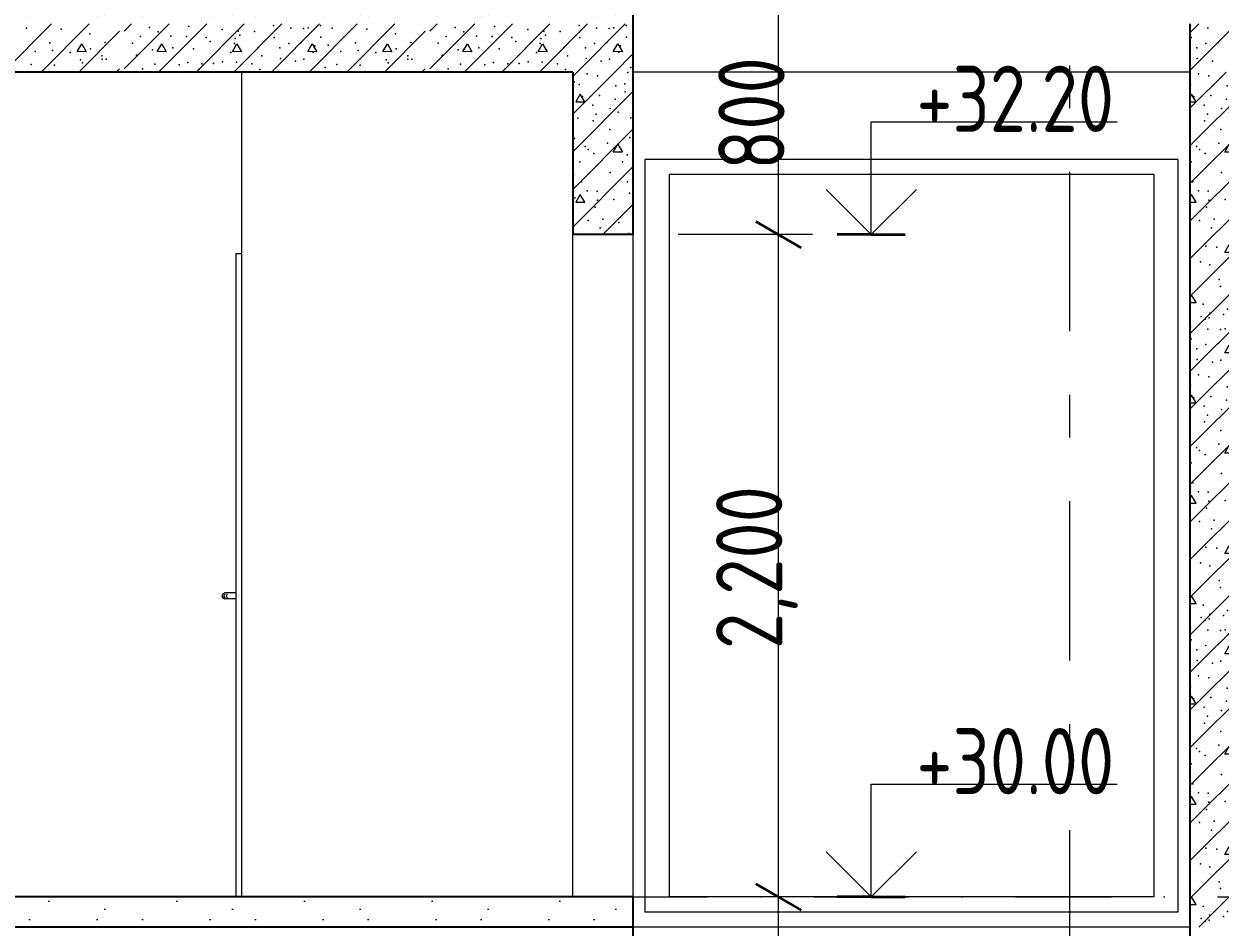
# Model space of a CAD drawing. Header units: millimetres. Extents: x 18162 to 7085488, y 72188 to 247925.
# Drawn here: x 3674357 to 3678329, y 125018 to 128018 of the extents above; entities that cross this region are included whole.
import ezdxf
from ezdxf.enums import TextEntityAlignment as Align

# ---------------------------------------------------------------- set-up
doc = ezdxf.new("R2010")
doc.units = ezdxf.units.MM
doc.header["$MEASUREMENT"] = 0
for name, pattern in [('Dot & Dashed', [670.277762, 317.5, -176.388889, 0, -176.388874]), ('Double Dashed', [1093.611073, 529.166651, -211.666656, 141.111112, -211.666656]), ('Wipeout_Contour', [1000, 0, -1000])]:
    doc.linetypes.add(name, pattern=pattern)
for name, color, linetype in [('Archicad Doors', 7, 'Continuous'), ('Structural - Bearing', 7, 'Continuous'), ('Structural - Grid', 7, 'Continuous')]:
    doc.layers.add(name, color=color, linetype=linetype)
doc.styles.add('GENERATED_STYLE_3', font='', dxfattribs={"width": 0.8})
doc.styles.get('GENERATED_STYLE_3').set_extended_font_data('ISOCPEUR MON')
doc.dimstyles.new('GENERATED_STYLE__5', dxfattribs={"dimtxt": 220.000005, "dimasz": 114, "dimexe": 0.18, "dimexo": 150, "dimgap": 0, "dimtad": 1, "dimdec": 0, "dimzin": 0, "dimdsep": 46, "dimtxsty": 'GENERATED_STYLE_3', "dimblk": 'ARROWHEAD_2', "dimblk1": 'ARROWHEAD_2', "dimblk2": 'ARROWHEAD_2', "dimcen": 0.09, "dimclrd": 13, "dimclre": 13, "dimclrt": 13, "dimadec": 0, "dimazin": 0, "dimtfac": 1, "dimtdec": 4, "dimtmove": 0, "dimatfit": 3, "dimfxl": 1, "dimtolj": 1, "dimtzin": 0, "dimarcsym": 0})
pattern_1 = [(0, (3761974.7, 95118), (0, 779.423), [48.75, -401.25]), (0, (3762199.7, 95507.7), (0, 779.423), [48.75, -401.25]), (60, (3761974.7, 95118), (-675, 389.7114), [48.75, -401.25]), (60, (3762424.7, 95118), (-675, 389.7114), [48.75, -401.25]), (120, (3762023.5, 95118), (675, 389.7114), [48.75, -401.25]), (120, (3762473.5, 95118), (675, 389.7114), [48.75, -401.25]), (0, (3761974.73, 95193), (0, 150), [0, -150, 0, -225]), (45, (3762049.73, 95193), (-106.06602, 106.06602), [0, -112.5, 0, -187.5])]

# ---------------------------------------------------------------- blocks, each defined once
blk = doc.blocks.new('*X910', base_point=(3761974.7, 95118))
at = {"layer": 'Structural - Bearing', "color": 7, "linetype": 'Continuous', "lineweight": 9}
for p, q in [((3674288.4, 127858), (3674448.4, 128018)), ((3674413.4, 127858), (3674573.4, 128018)), ((3674689, 127993.5), (3674713.5, 128018)), ((3674689, 127868.5), (3674838.5, 128018)), ((3674803.5, 127858), (3674963.5, 128018)), ((3674928.5, 127858), (3675088.5, 128018)), ((3675053.5, 127858), (3675213.5, 128018)), ((3675178.5, 127858), (3675338.5, 128018)), ((3675303.5, 127858), (3675463.5, 128018)), ((3675428.5, 127858), (3675588.5, 128018)), ((3675704.2, 127993.5), (3675728.6, 128018)), ((3675704.2, 127868.5), (3675853.6, 128018)), ((3675818.6, 127858), (3675978.6, 128018)), ((3675943.6, 127858), (3676103.6, 128018)), ((3676068.6, 127858), (3676228.6, 128018)), ((3676193.6, 127858), (3676353.6, 128018)), ((3674538.4, 127858), (3674673.9, 127993.5)), ((3675553.5, 127858), (3675689, 127993.5)), ((3674533.8, 127925.9), (3674548.9, 127951.9)), ((3674563.8, 127925.8), (3674533.8, 127925.9)), ((3674548.9, 127951.9), (3674563.8, 127925.8)), ((3674798.9, 127925.9), (3674814, 127951.9)), ((3674828.9, 127925.8), (3674798.9, 127925.9)), ((3674814, 127951.9), (3674828.9, 127925.8)), ((3675048.9, 127925.9), (3675064, 127951.9)), ((3675078.9, 127925.8), (3675048.9, 127925.9)), ((3675064, 127951.9), (3675078.9, 127925.8)), ((3675298.9, 127925.9), (3675314, 127951.9)), ((3675328.9, 127925.8), (3675298.9, 127925.9)), ((3675314, 127951.9), (3675328.9, 127925.8)), ((3675548.9, 127925.9), (3675564, 127951.9)), ((3675578.9, 127925.8), (3675548.9, 127925.9)), ((3675564, 127951.9), (3675578.9, 127925.8)), ((3675814, 127925.9), (3675829.2, 127951.9)), ((3675844.1, 127925.8), (3675814, 127925.9)), ((3675829.2, 127951.9), (3675844.1, 127925.8)), ((3676064, 127925.9), (3676079.2, 127951.9)), ((3676094.1, 127925.8), (3676064, 127925.9)), ((3676079.2, 127951.9), (3676094.1, 127925.8)), ((3676314, 127925.9), (3676329.2, 127951.9)), ((3676344.1, 127925.8), (3676314, 127925.9)), ((3676318.6, 127858), (3676379.1, 127918.4)), ((3676329.2, 127951.9), (3676344.1, 127925.8)), ((3674663.4, 127858), (3674673.9, 127868.5)), ((3675678.5, 127858), (3675689, 127868.5))]:
    blk.add_line(p, q, dxfattribs=at)
for p in [(3674365.1, 128004.4), (3674480.6, 128000.2), (3674773.7, 128005.7), (3674903.8, 128009.6), (3675014.5, 127999.3), (3675185.7, 128012.5), (3675242.5, 128004.4), (3675284.8, 128003.3), (3675300.3, 128004.9), (3675342, 128012.6), (3675380.3, 128004.4), (3675495.7, 128000.2), (3675788.9, 128005.7), (3675918.9, 128009.6), (3676029.7, 127999.3), (3676200.8, 128012.5), (3676257.6, 128004.4), (3676299.9, 128003.3), (3676315.4, 128004.9), (3676357.1, 128012.6), (3674575.7, 127984.8), (3674626.6, 127956.8), (3674744.1, 127975.7), (3674802.9, 127991.2), (3674844.4, 127977.1), (3674896.1, 127976.7), (3674961.8, 127972.8), (3674974.7, 127959.4), (3675057.7, 127969.3), (3675068.5, 127994.1), (3675073.5, 127980.5), (3675122.6, 127992.5), (3675187.5, 127972.4), (3675277.3, 127956.8), (3675342.7, 127974.1), (3675590.8, 127984.8), (3675641.7, 127956.8), (3675759.2, 127975.7), (3675818, 127991.2), (3675859.5, 127977.1), (3675911.3, 127976.7), (3675976.9, 127972.8), (3675989.9, 127959.4), (3676072.8, 127969.3), (3676083.6, 127994.1), (3676088.7, 127980.5), (3676137.7, 127992.5), (3676202.6, 127972.4), (3676292.4, 127956.8), (3676357.8, 127974.1), (3674394, 127925.9), (3674442.2, 127954.8), (3674451.9, 127930.2), (3674510.2, 127922.8), (3674577.6, 127934.9), (3674717.1, 127954.2), (3674784, 127932.3), (3674851.6, 127938.1), (3674919.2, 127934.9), (3675043.7, 127923), (3675055.7, 127952.9), (3675134.9, 127939.4), (3675206.4, 127938.7), (3675236, 127952.9), (3675317.2, 127924.6), (3675322.3, 127945.2), (3675367.5, 127947.1), (3675409.1, 127925.9), (3675457.4, 127954.8), (3675467, 127930.2), (3675525.4, 127922.8), (3675592.7, 127934.9), (3675732.2, 127954.2), (3675799.2, 127932.3), (3675866.8, 127938.1), (3675934.4, 127934.9), (3676058.9, 127923), (3676070.9, 127952.9), (3676150, 127939.4), (3676221.5, 127938.7), (3676251.2, 127952.9), (3676332.3, 127924.6), (3676337.4, 127945.2), (3674381, 127882.8), (3674458.2, 127881.3), (3674544.1, 127898.2), (3674550.9, 127889), (3674615.8, 127912.2), (3674616, 127900.4), (3674629.7, 127901.4), (3674730, 127913.7), (3674791.6, 127884.4), (3674872.5, 127881.7), (3674901.2, 127889.8), (3674947.9, 127885.9), (3674985.8, 127886.9), (3675015.8, 127892.4), (3675062.2, 127891.1), (3675113.3, 127885.6), (3675147.2, 127911.7), (3675208.1, 127903.6), (3675258.8, 127894.7), (3675286.5, 127900.8), (3675396.1, 127882.8), (3675473.3, 127881.3), (3675559.2, 127898.2), (3675566.1, 127889), (3675631, 127912.2), (3675631.1, 127900.4), (3675644.9, 127901.4), (3675745.2, 127913.7), (3675806.7, 127884.4), (3675887.6, 127881.7), (3675916.3, 127889.8), (3675963.1, 127885.9), (3676000.9, 127886.9), (3676031, 127892.4), (3676077.3, 127891.1), (3676128.4, 127885.6), (3676162.3, 127911.7), (3676223.3, 127903.6), (3676274, 127894.7), (3676301.6, 127900.8), (3674750.1, 127868.9), (3674938.7, 127867.4), (3675139.9, 127866.1), (3675356.7, 127872.7), (3675765.3, 127868.9), (3675953.8, 127867.4), (3676155, 127866.1), (3676371.8, 127872.7)]:
    blk.add_point(p, dxfattribs=at)
blk = doc.blocks.new('*X911', base_point=(3761974.7, 95118))
at = {"layer": 'Structural - Bearing', "color": 7, "linetype": 'Continuous', "lineweight": 9}
for p, q in [((3678229.1, 127863.2), (3678383.9, 128018)), ((3678229.1, 127988.2), (3678258.9, 128018))]:
    blk.add_line(p, q, dxfattribs=at)
for p in [(3678231.1, 128012.5), (3678287.9, 128004.4), (3678232.8, 127972.4), (3678322.6, 127956.8), (3678251.8, 127938.7), (3678281.4, 127952.9), (3678253.5, 127903.6), (3678304.2, 127894.7)]:
    blk.add_point(p, dxfattribs=at)
blk = doc.blocks.new('*X1005', base_point=(3761974.7, 95118))
at = {"layer": 'Structural - Bearing', "color": 7, "linetype": 'Continuous', "lineweight": 9}
for p, q in [((3676179.1, 127718.4), (3676318.6, 127858)), ((3676179.1, 127843.4), (3676193.6, 127858)), ((3676179.1, 127593.4), (3676379.1, 127793.4)), ((3676204.2, 127785.2), (3676189.2, 127759.2)), ((3676189.2, 127759.2), (3676219.3, 127759.2)), ((3676219.3, 127759.2), (3676204.2, 127785.2)), ((3676179.1, 127468.4), (3676379.1, 127668.4)), ((3676314, 127592.5), (3676329.2, 127618.5)), ((3676329.2, 127618.5), (3676344.1, 127592.5)), ((3676344.1, 127592.5), (3676314, 127592.5)), ((3676179.1, 127343.4), (3676379.1, 127543.4)), ((3676204.2, 127451.9), (3676189.2, 127425.8)), ((3676219.3, 127425.9), (3676204.2, 127451.9)), ((3676189.2, 127425.8), (3676219.3, 127425.9)), ((3676278.6, 127318), (3676379.1, 127418.4))]:
    blk.add_line(p, q, dxfattribs=at)
for p in [(3676226.7, 127852.5), (3676261.7, 127845.9), (3676361.8, 127856.5), (3676183.8, 127826.1), (3676201, 127817), (3676322.3, 127812.1), (3676352.3, 127818.6), (3676211.2, 127776.5), (3676267.9, 127780.4), (3676320, 127768.5), (3676352.9, 127791.9), (3676246, 127748.2), (3676257.2, 127718.2), (3676303.4, 127737), (3676329.7, 127725), (3676195.9, 127705), (3676247.4, 127695.8), (3676372.6, 127706.6), (3676185.5, 127637.4), (3676301.9, 127667.2), (3676369.3, 127640.4), (3676220.8, 127610.8), (3676230.6, 127601.4), (3676294.9, 127622), (3676202.6, 127559.8), (3676249.3, 127587.8), (3676344.8, 127559.9), (3676360.2, 127583), (3676181.7, 127518.1), (3676304, 127524.5), (3676208.8, 127493.4), (3676361.4, 127493.3), (3676186.3, 127440), (3676227.3, 127463.5), (3676259.8, 127462.5), (3676367.9, 127456.3), (3676253.3, 127409.1), (3676261.8, 127432.6), (3676315.4, 127434.7), (3676230.4, 127365.1), (3676278.9, 127369.6), (3676270.6, 127340.4), (3676332.4, 127358.9), (3676365.5, 127321.3)]:
    blk.add_point(p, dxfattribs=at)
blk = doc.blocks.new('*X1006', base_point=(3761974.7, 95118))
at = {"layer": 'Structural - Bearing', "color": 7, "linetype": 'Continuous', "lineweight": 9}
for p, q in [((3678229.1, 127738.2), (3678348.9, 127858)), ((3678229.1, 127613.2), (3678429.1, 127813.2)), ((3678234.4, 127785.2), (3678229.1, 127775.9)), ((3678229.1, 127759.2), (3678249.5, 127759.2)), ((3678249.5, 127759.2), (3678234.4, 127785.2)), ((3678229.1, 127488.2), (3678429.1, 127688.2)), ((3678344.3, 127592.5), (3678359.4, 127618.5)), ((3678359.4, 127618.5), (3678374.3, 127592.5)), ((3678229.1, 127363.2), (3678429.1, 127563.2)), ((3678374.3, 127592.5), (3678344.3, 127592.5)), ((3678234.4, 127451.9), (3678229.1, 127442.5)), ((3678249.5, 127425.9), (3678234.4, 127451.9)), ((3678229.1, 127238.2), (3678429.1, 127438.2)), ((3678229.1, 127425.9), (3678249.5, 127425.9)), ((3678234.4, 127118.5), (3678429.1, 127313.2)), ((3678344.3, 127259.2), (3678359.4, 127285.2)), ((3678359.4, 127285.2), (3678374.3, 127259.2)), ((3678374.3, 127259.2), (3678344.3, 127259.2)), ((3678359.4, 127118.5), (3678429.1, 127188.2)), ((3678229.1, 126988.2), (3678359.4, 127118.5)), ((3678229.1, 127113.2), (3678234.4, 127118.5)), ((3678234.4, 127118.5), (3678229.1, 127109.2)), ((3678229.1, 127092.5), (3678249.5, 127092.5)), ((3678249.5, 127092.5), (3678234.4, 127118.5)), ((3678229.1, 126863.2), (3678429.1, 127063.2)), ((3678229.1, 126738.2), (3678429.1, 126938.2)), ((3678344.3, 126925.9), (3678359.4, 126951.9)), ((3678374.3, 126925.8), (3678344.3, 126925.9)), ((3678359.4, 126951.9), (3678374.3, 126925.8)), ((3678229.1, 126613.2), (3678429.1, 126813.2)), ((3678234.4, 126785.2), (3678229.1, 126775.9)), ((3678249.5, 126759.2), (3678234.4, 126785.2)), ((3678229.1, 126759.2), (3678249.5, 126759.2)), ((3678229.1, 126488.2), (3678429.1, 126688.2)), ((3678344.3, 126592.5), (3678359.4, 126618.5)), ((3678359.4, 126618.5), (3678374.3, 126592.5)), ((3678374.3, 126592.5), (3678344.3, 126592.5)), ((3678229.1, 126363.2), (3678429.1, 126563.2)), ((3678234.4, 126451.9), (3678229.1, 126442.5)), ((3678249.5, 126425.9), (3678234.4, 126451.9)), ((3678229.1, 126238.2), (3678429.1, 126438.2)), ((3678229.1, 126425.8), (3678249.5, 126425.9)), ((3678234.4, 126118.5), (3678429.1, 126313.2)), ((3678344.3, 126259.2), (3678359.4, 126285.2)), ((3678374.3, 126259.2), (3678344.3, 126259.2)), ((3678359.4, 126285.2), (3678374.3, 126259.2)), ((3678359.4, 126118.5), (3678429.1, 126188.2)), ((3678229.1, 125988.2), (3678359.4, 126118.5)), ((3678229.1, 126113.2), (3678234.4, 126118.5)), ((3678234.4, 126118.5), (3678229.1, 126109.2)), ((3678229.1, 126092.5), (3678249.5, 126092.5)), ((3678249.5, 126092.5), (3678234.4, 126118.5)), ((3678229.1, 125863.2), (3678429.1, 126063.2)), ((3678229.1, 125738.2), (3678429.1, 125938.2)), ((3678344.3, 125925.8), (3678359.4, 125951.8)), ((3678359.4, 125951.8), (3678374.3, 125925.8)), ((3678374.3, 125925.8), (3678344.3, 125925.8)), ((3678229.1, 125613.2), (3678429.1, 125813.2)), ((3678234.4, 125785.2), (3678229.1, 125775.8)), ((3678249.5, 125759.2), (3678234.4, 125785.2)), ((3678229.1, 125759.2), (3678249.5, 125759.2)), ((3678229.1, 125488.2), (3678429.1, 125688.2)), ((3678344.3, 125592.5), (3678359.4, 125618.5)), ((3678359.4, 125618.5), (3678374.3, 125592.5)), ((3678374.3, 125592.5), (3678344.3, 125592.5)), ((3678229.1, 125363.2), (3678429.1, 125563.2)), ((3678234.4, 125451.8), (3678229.1, 125442.5)), ((3678229.1, 125238.2), (3678429.1, 125438.2)), ((3678229.1, 125425.8), (3678249.5, 125425.8)), ((3678249.5, 125425.8), (3678234.4, 125451.8)), ((3678234.4, 125118.5), (3678429.1, 125313.2)), ((3678344.3, 125259.2), (3678359.4, 125285.2)), ((3678374.3, 125259.1), (3678344.3, 125259.2)), ((3678359.4, 125285.2), (3678374.3, 125259.1)), ((3678359.4, 125118.5), (3678429.1, 125188.2)), ((3678229.1, 125113.1), (3678234.4, 125118.5)), ((3678234.4, 125118.5), (3678229.1, 125109.2)), ((3678249.5, 125092.5), (3678234.4, 125118.5)), ((3678258.9, 125018), (3678359.4, 125118.5)), ((3678229.1, 125092.5), (3678249.5, 125092.5)), ((3678383.9, 125018), (3678429.1, 125063.1))]:
    blk.add_line(p, q, dxfattribs=at)
for p in [(3678256.9, 127852.5), (3678292, 127845.9), (3678392, 127856.5), (3678426, 127844.2), (3678231.3, 127817), (3678352.5, 127812.1), (3678382.6, 127818.6), (3678241.5, 127776.5), (3678298.2, 127780.4), (3678350.3, 127768.5), (3678383.1, 127791.9), (3678276.3, 127748.2), (3678287.4, 127718.2), (3678333.6, 127737), (3678360, 127725), (3678416.6, 127737.9), (3678277.7, 127695.8), (3678402.8, 127706.6), (3678411, 127704), (3678419.8, 127700.5), (3678332.1, 127667.2), (3678399.5, 127640.4), (3678251, 127610.8), (3678260.8, 127601.4), (3678325.2, 127622), (3678415.2, 127617), (3678232.8, 127559.8), (3678279.5, 127587.8), (3678375, 127559.9), (3678390.5, 127583), (3678334.3, 127524.5), (3678239, 127493.4), (3678391.7, 127493.3), (3678257.5, 127463.5), (3678290, 127462.5), (3678398.2, 127456.3), (3678283.6, 127409.1), (3678292, 127432.6), (3678345.6, 127434.7), (3678260.7, 127365.1), (3678309.1, 127369.6), (3678300.8, 127340.4), (3678362.6, 127358.9), (3678395.7, 127321.3), (3678413.8, 127344), (3678421.4, 127353.7), (3678282.3, 127280.1), (3678317.8, 127277), (3678263.7, 127227.6), (3678295.2, 127217.9), (3678295.2, 127217.9), (3678361.1, 127221.4), (3678325.6, 127168.9), (3678423.5, 127166.6), (3678330.2, 127145.7), (3678398.1, 127158.6), (3678272.5, 127086.8), (3678389.6, 127094.5), (3678266.8, 127046.6), (3678292.6, 127041.4), (3678294.7, 127057.4), (3678340.6, 127053.3), (3678353.5, 127070.1), (3678404.6, 127045.3), (3678231.1, 127012.5), (3678279.2, 127037.3), (3678287.9, 127004.4), (3678330.2, 127003.3), (3678345.6, 127004.9), (3678387.4, 127012.6), (3678425.6, 127004.4), (3678232.8, 126972.4), (3678388.1, 126974.1), (3678251.8, 126938.7), (3678281.4, 126952.9), (3678322.6, 126956.7), (3678362.5, 126924.6), (3678367.7, 126945.2), (3678412.8, 126947.1), (3678253.5, 126903.6), (3678304.2, 126894.7), (3678331.8, 126900.8), (3678256.9, 126852.5), (3678292, 126845.9), (3678392, 126856.5), (3678402, 126872.7), (3678426, 126844.2), (3678231.3, 126817), (3678352.5, 126812.1), (3678382.6, 126818.5), (3678241.5, 126776.5), (3678298.2, 126780.3), (3678350.3, 126768.4), (3678383.1, 126791.9), (3678276.3, 126748.1), (3678333.6, 126737), (3678360, 126725), (3678416.6, 126737.8), (3678277.7, 126695.8), (3678287.4, 126718.2), (3678402.8, 126706.6), (3678411, 126704), (3678419.8, 126700.4), (3678332.1, 126667.2), (3678251, 126610.8), (3678325.2, 126621.9), (3678399.5, 126640.4), (3678415.2, 126617), (3678260.8, 126601.3), (3678279.5, 126587.8), (3678390.5, 126583), (3678232.8, 126559.8), (3678375, 126559.9), (3678239, 126493.4), (3678334.3, 126524.5), (3678391.7, 126493.3), (3678257.5, 126463.5), (3678290, 126462.5), (3678398.2, 126456.3), (3678283.6, 126409.1), (3678292, 126432.6), (3678345.6, 126434.7), (3678309.1, 126369.6), (3678260.7, 126365.1), (3678300.8, 126340.4), (3678362.6, 126358.9), (3678413.8, 126344), (3678421.4, 126353.6), (3678395.7, 126321.3), (3678282.3, 126280.1), (3678317.8, 126277), (3678263.7, 126227.6), (3678295.2, 126217.8), (3678295.2, 126217.8), (3678361.1, 126221.4), (3678325.6, 126168.9), (3678330.2, 126145.7), (3678398.1, 126158.6), (3678423.5, 126166.6), (3678389.6, 126094.5), (3678272.5, 126086.8), (3678294.7, 126057.4), (3678340.6, 126053.3), (3678353.5, 126070.1), (3678231.1, 126012.5), (3678266.8, 126046.6), (3678279.2, 126037.3), (3678292.6, 126041.4), (3678387.4, 126012.6), (3678404.6, 126045.3), (3678232.8, 125972.4), (3678287.9, 126004.4), (3678330.2, 126003.3), (3678345.6, 126004.9), (3678388.1, 125974.1), (3678425.6, 126004.4), (3678251.8, 125938.7), (3678281.4, 125952.9), (3678322.6, 125956.7), (3678367.7, 125945.2), (3678412.8, 125947.1), (3678253.5, 125903.6), (3678304.2, 125894.7), (3678331.8, 125900.8), (3678362.5, 125924.6), (3678256.9, 125852.4), (3678392, 125856.5), (3678402, 125872.7), (3678231.3, 125817), (3678292, 125845.9), (3678352.5, 125812.1), (3678382.6, 125818.5), (3678426, 125844.1), (3678241.5, 125776.5), (3678298.2, 125780.3), (3678383.1, 125791.9), (3678276.3, 125748.1), (3678333.6, 125736.9), (3678350.3, 125768.4), (3678416.6, 125737.8), (3678277.7, 125695.8), (3678287.4, 125718.2), (3678360, 125724.9), (3678402.8, 125706.6), (3678411, 125704), (3678419.8, 125700.4), (3678332.1, 125667.2), (3678325.2, 125621.9), (3678399.5, 125640.4), (3678415.2, 125617), (3678251, 125610.8), (3678260.8, 125601.3), (3678279.5, 125587.8), (3678390.5, 125583), (3678232.8, 125559.8), (3678375, 125559.9), (3678239, 125493.4), (3678334.3, 125524.5), (3678391.7, 125493.3), (3678257.5, 125463.5), (3678290, 125462.5), (3678398.2, 125456.3), (3678292, 125432.6), (3678345.6, 125434.6), (3678283.6, 125409.1), (3678260.7, 125365.1), (3678300.8, 125340.4), (3678309.1, 125369.6), (3678362.6, 125358.9), (3678413.8, 125344), (3678421.4, 125353.6), (3678395.7, 125321.3), (3678282.3, 125280.1), (3678317.8, 125277), (3678263.7, 125227.6), (3678295.2, 125217.8), (3678295.2, 125217.8), (3678361.1, 125221.4), (3678325.6, 125168.8), (3678330.2, 125145.7), (3678398.1, 125158.6), (3678423.5, 125166.5), (3678272.5, 125086.8), (3678294.7, 125057.4), (3678353.5, 125070.1), (3678389.6, 125094.5), (3678266.8, 125046.6), (3678279.2, 125037.3), (3678292.6, 125041.4), (3678340.6, 125053.3), (3678404.6, 125045.2)]:
    blk.add_point(p, dxfattribs=at)
blk = doc.blocks.new('Standard grid marker[360]_3', base_point=(3677829.1, 147118))
at = {"layer": 'Structural - Grid', "color": 13, "linetype": 'Double Dashed', "lineweight": 13}
blk.add_line((3677829.1, 146118), (3677829.1, 88118), dxfattribs=at)
at = {"layer": 'Structural - Grid', "color": 13, "lineweight": 13, "style": 'GENERATED_STYLE_3'}
blk.add_attdef('AC_MarkerText_1', text='', height=250, rotation=360, dxfattribs=at).set_placement((3677829.1, 86943), align=Align.TOP_CENTER)
blk = doc.blocks.new('*D1067', base_point=(3761974.7, 95118))
at = {"color": 12, "linetype": 'Continuous', "lineweight": 35}
for p, q in [((3676787.8, 125161.3), (3676937.8, 125074.7)), ((3676787.8, 124361.3), (3676937.8, 124274.7))]:
    blk.add_line(p, q, dxfattribs=at)
at = {"color": 13, "linetype": 'Continuous', "lineweight": 13}
for p, q in [((3676975.3, 125118), (3676529.1, 125118)), ((3676862.8, 124318), (3676862.8, 125118)), ((3676975.3, 124318), (3676529.1, 124318))]:
    blk.add_line(p, q, dxfattribs=at)
at = {"color": 13, "lineweight": 13, "insert": (3676882.7, 124533.6), "char_height": 220, "attachment_point": 7, "rotation": 90, "style": 'GENERATED_STYLE_3'}
blk.add_mtext('\\A1;{\\pql;\\fISOCPEUR MON|b0|i0|c0|p0;\\W0.800000;800}', dxfattribs=at)
blk = doc.blocks.new('ARROWHEAD_2')
at = {"color": 0, "linetype": 'Continuous', "lineweight": 0}
for p, q in [((-0.378, -0.655), (0.378, 0.655)), ((0, 0), (-1, 0))]:
    blk.add_line(p, q, dxfattribs=at)
blk = doc.blocks.new('*D1068', base_point=(3761974.7, 95118))
at = {"color": 12, "linetype": 'Continuous', "lineweight": 35}
for p, q in [((3676787.8, 127361.3), (3676937.8, 127274.7)), ((3676787.8, 125161.3), (3676937.8, 125074.7))]:
    blk.add_line(p, q, dxfattribs=at)
at = {"color": 13, "linetype": 'Continuous', "lineweight": 13}
for p, q in [((3676975.3, 127318), (3676529.1, 127318)), ((3676862.8, 125118), (3676862.8, 127318)), ((3676975.3, 125118), (3676529.1, 125118))]:
    blk.add_line(p, q, dxfattribs=at)
at = {"color": 13, "lineweight": 13, "insert": (3676926.6, 125941.4), "char_height": 220, "attachment_point": 7, "rotation": 90, "style": 'GENERATED_STYLE_3'}
blk.add_mtext('\\A1;{\\pql;\\fISOCPEUR MON|b0|i0|c0|p0;\\W0.800000;2,200}', dxfattribs=at)
blk = doc.blocks.new('*D1069', base_point=(3761974.7, 95118))
at = {"color": 12, "linetype": 'Continuous', "lineweight": 35}
for p, q in [((3676787.8, 128161.3), (3676937.8, 128074.7)), ((3676787.8, 127361.3), (3676937.8, 127274.7))]:
    blk.add_line(p, q, dxfattribs=at)
at = {"color": 13, "linetype": 'Continuous', "lineweight": 13}
for p, q in [((3676975.3, 128118), (3676529.1, 128118)), ((3676862.8, 127318), (3676862.8, 128118)), ((3676975.3, 127318), (3676529.1, 127318))]:
    blk.add_line(p, q, dxfattribs=at)
at = {"color": 13, "lineweight": 13, "insert": (3676882.7, 127533.6), "char_height": 220, "attachment_point": 7, "rotation": 90, "style": 'GENERATED_STYLE_3'}
blk.add_mtext('\\A1;{\\pql;\\fISOCPEUR MON|b0|i0|c0|p0;\\W0.800000;800}', dxfattribs=at)
blk = doc.blocks.new('*D1104', base_point=(3761974.7, 95118))
at = {"color": 12, "linetype": 'Continuous', "lineweight": 35}
for p, q in [((3680249.8, 125161.3), (3680399.8, 125074.7)), ((3680249.8, 124901.3), (3680399.8, 124814.7))]:
    blk.add_line(p, q, dxfattribs=at)
at = {"color": 13, "linetype": 'Continuous', "lineweight": 13}
blk.add_line((3680324.8, 124858), (3680324.8, 125118), dxfattribs=at)
blk = doc.blocks.new('*D1105', base_point=(3761974.7, 95118))
at = {"color": 12, "linetype": 'Continuous', "lineweight": 35}
for p, q in [((3680249.8, 127901.3), (3680399.8, 127814.7)), ((3680249.8, 125161.3), (3680399.8, 125074.7))]:
    blk.add_line(p, q, dxfattribs=at)
at = {"color": 13, "linetype": 'Continuous', "lineweight": 13}
for p, q in [((3680437.3, 127858), (3680212.3, 127858)), ((3680324.8, 125118), (3680324.8, 127858)), ((3680437.3, 125118), (3680212.3, 125118)), ((3680324.8, 124858), (3680324.8, 125118))]:
    blk.add_line(p, q, dxfattribs=at)
at = {"color": 13, "lineweight": 13, "char_height": 220, "attachment_point": 7, "rotation": 90, "style": 'GENERATED_STYLE_3'}
for s, insert in [('\\A1;{\\pql;\\fISOCPEUR MON|b0|i0|c0|p0;\\W0.800000;260}', (3680344.7, 127445.8)), ('\\A1;{\\pql;\\fISOCPEUR MON|b0|i0|c0|p0;\\W0.800000;2,740}', (3680388.6, 126018.2))]:
    blk.add_mtext(s, dxfattribs=dict(at, insert=insert))
blk = doc.blocks.new('*D1106', base_point=(3761974.7, 95118))
at = {"color": 12, "linetype": 'Continuous', "lineweight": 35}
for p, q in [((3680249.8, 128161.3), (3680399.8, 128074.7)), ((3680249.8, 127901.3), (3680399.8, 127814.7))]:
    blk.add_line(p, q, dxfattribs=at)
at = {"color": 13, "linetype": 'Continuous', "lineweight": 13}
blk.add_line((3680324.8, 127858), (3680324.8, 128118), dxfattribs=at)
blk = doc.blocks.new('*D1107', base_point=(3761974.7, 95118))
at = {"color": 12, "linetype": 'Continuous', "lineweight": 35}
for p, q in [((3680249.8, 130901.3), (3680399.8, 130814.7)), ((3680249.8, 128161.3), (3680399.8, 128074.7))]:
    blk.add_line(p, q, dxfattribs=at)
at = {"color": 13, "linetype": 'Continuous', "lineweight": 13}
for p, q in [((3680437.3, 130858), (3680212.3, 130858)), ((3680324.8, 128118), (3680324.8, 130858)), ((3680437.3, 128118), (3680212.3, 128118)), ((3680324.8, 127858), (3680324.8, 128118))]:
    blk.add_line(p, q, dxfattribs=at)
at = {"color": 13, "lineweight": 13, "char_height": 220, "attachment_point": 7, "rotation": 90, "style": 'GENERATED_STYLE_3'}
for s, insert in [('\\A1;{\\pql;\\fISOCPEUR MON|b0|i0|c0|p0;\\W0.800000;260}', (3680344.7, 130445.8)), ('\\A1;{\\pql;\\fISOCPEUR MON|b0|i0|c0|p0;\\W0.800000;2,740}', (3680388.6, 129018.2))]:
    blk.add_mtext(s, dxfattribs=dict(at, insert=insert))

msp = doc.modelspace()

# ---------------------------------------------------------------- hatches: boundary and pattern name
at = {"layer": 'Structural - Bearing', "linetype": 'Continuous', "lineweight": 9}
h = msp.add_hatch(dxfattribs=at)
h.set_pattern_fill('Lightweight_Concrete_0003', style=0, pattern_type=2)
h.set_pattern_definition(pattern_1)
h.paths.add_polyline_path([(3669429.1, 128018), (3676379.1, 128018), (3676379.1, 128118), (3669429.1, 128118)])
h = msp.add_hatch(dxfattribs=at)
h.set_pattern_fill('Lightweight_Concrete_0003', style=0, pattern_type=2)
h.set_pattern_definition(pattern_1)
h.paths.add_polyline_path([(3669429.1, 125118), (3669429.1, 125018), (3676379.1, 125018), (3676379.1, 125118)])

# ---------------------------------------------------------------- linework, layer by layer
at = {"color": 13, "linetype": 'Continuous', "lineweight": 13}
for p, q in [((3677170.4, 127693), (3677987.8, 127693)), ((3677170.4, 127318), (3677020.4, 127468)), ((3677320.4, 127468), (3677170.4, 127318)), ((3677170.4, 125493), (3677987.8, 125493))]:
    msp.add_line(p, q, dxfattribs=at)
at = {"color": 12, "linetype": 'Continuous', "lineweight": 35}
for q in [(3677057.9, 127318), (3677282.9, 127318)]:
    msp.add_line((3677170.4, 127318), q, dxfattribs=at)
at = {"layer": 'Archicad Doors', "color": 7, "linetype": 'Continuous', "lineweight": 9}
for p, q in [((3676179.1, 125118), (3676179.1, 127318)), ((3676379.1, 127318), (3676379.1, 125118)), ((3675060.1, 127255), (3675060.1, 125118)), ((3675060.1, 127255), (3675079.1, 127255)), ((3675024.1, 126128), (3675017, 126125.1)), ((3675025.2, 126128), (3675024.1, 126128)), ((3675028.4, 126128), (3675025.2, 126128)), ((3675033.3, 126128), (3675028.4, 126128)), ((3675039.1, 126128), (3675033.3, 126128)), ((3675060.1, 126128), (3675039.1, 126128)), ((3675017, 126125.1), (3675014.1, 126118)), ((3675014.1, 126118), (3675017, 126110.9)), ((3675018.5, 126125.1), (3675015.8, 126118)), ((3675015.8, 126118), (3675018.5, 126110.9)), ((3675017, 126110.9), (3675024.1, 126108)), ((3675023.4, 126125.1), (3675021.2, 126118)), ((3675021.2, 126118), (3675023.4, 126110.9)), ((3675025.2, 126108), (3675024.1, 126108)), ((3675028.4, 126108), (3675025.2, 126108)), ((3675033.3, 126108), (3675028.4, 126108)), ((3675030.6, 126125.1), (3675029.4, 126118)), ((3675029.4, 126118), (3675030.6, 126110.9)), ((3675039.1, 126108), (3675033.3, 126108)), ((3675060.1, 126108), (3675039.1, 126108))]:
    msp.add_line(p, q, dxfattribs=at)
at = {"layer": 'Structural - Bearing', "color": 7, "linetype": 'Continuous', "lineweight": 25}
for p, q in [((3678229.1, 128018), (3678229.1, 127858)), ((3676179.1, 127858), (3672029.1, 127858)), ((3676179.1, 127858), (3676179.1, 127318)), ((3676379.1, 127858), (3676379.1, 127318)), ((3678229.1, 127858), (3678229.1, 125018)), ((3676379.1, 127318), (3676179.1, 127318)), ((3676379.1, 125018), (3669429.1, 125018)), ((3678229.1, 125018), (3678229.1, 124858))]:
    msp.add_line(p, q, dxfattribs=at)
at = {"layer": 'Structural - Bearing', "color": 7, "linetype": 'Continuous', "lineweight": 9}
for p, q in [((3675079.1, 127858), (3675079.1, 125118)), ((3678229.1, 127858), (3676379.1, 127858)), ((3678229.1, 125018), (3676379.1, 125018))]:
    msp.add_line(p, q, dxfattribs=at)
at = {"layer": 'Structural - Bearing', "color": 7, "linetype": 'Continuous', "lineweight": 25, "flags": 128}
for points in [[(3676379.1, 128118), (3676379.1, 128018), (3676379.1, 127858)], [(3676379.1, 125118), (3671869.1, 125118), (3671829.1, 125118), (3669429.1, 125118)], [(3676379.1, 125118), (3676379.1, 125018), (3676379.1, 124858)]]:
    msp.add_lwpolyline(points, dxfattribs=at)

# ---------------------------------------------------------------- block references
at = {"layer": 'Structural - Bearing', "lineweight": 0}
for name in ['*X910', '*X911', '*X1005', '*X1006']:
    msp.add_blockref(name, (3761974.7, 95118), dxfattribs=at)

# ---------------------------------------------------------------- texts
at = {"color": 13, "lineweight": 13, "char_height": 220, "attachment_point": 7, "style": 'GENERATED_STYLE_3'}
for s, insert in [('\\A1;{\\pql;\\fISOCPEUR MON|b0|i0|c0|p0;\\W0.800000;+32.20}', (3677320.4, 127659.1)), ('\\A1;{\\pql;\\fISOCPEUR MON|b0|i0|c0|p0;\\W0.800000;+30.00}', (3677320.4, 125459.1))]:
    msp.add_mtext(s, dxfattribs=dict(at, insert=insert))

# ---------------------------------------------------------------- dimensions: what is measured, and where the dimension line sits
at = {"color": 13, "linetype": 'Continuous', "lineweight": 13}
for base, p1, p2, picture, middle in [((3680324.8, 130858), (3676329.1, 128118), (3674429.1, 130858), '*D1107', (3680170.8, 129386.7)), ((3680324.8, 128118), (3674429.1, 127858), (3676329.1, 128118), '*D1106', (3680170.8, 127696.9))]:
    dim = msp.add_linear_dim(base=base, p1=p1, p2=p2, angle=90, dimstyle='GENERATED_STYLE__5', dxfattribs=at)
    dim.commit()
    dim.dimension.update_dxf_attribs({"geometry": picture, "text_midpoint": middle, "dimtype": 160, "text_rotation": 90})

# ---------------------------------------------------------------- wipeouts: each hides what was drawn before it
at = {"color": 254, "linetype": 'Wipeout_Contour', "lineweight": 0, "ltscale": 14714514.66260049}
msp.add_wipeout([(3676419.1, 125118), (3676499.1, 125118), (3676499.1, 127518), (3676419.1, 127518)], dxfattribs=at)
at = {"color": 254, "linetype": 'Wipeout_Contour', "lineweight": 0, "ltscale": 14721270.67746536}
msp.add_wipeout([(3678109.1, 125118), (3678189.1, 125118), (3678189.1, 127518), (3678109.1, 127518)], dxfattribs=at)

# ---------------------------------------------------------------- next in the draw order: wipeouts: each hides what was drawn before it
at = {"color": 254, "linetype": 'Wipeout_Contour', "lineweight": 0, "ltscale": 14718060.92259946}
msp.add_wipeout([(3676419.1, 127518), (3678189.1, 127518), (3678189.1, 127568), (3676419.1, 127568)], dxfattribs=at)
at = {"color": 254, "linetype": 'Wipeout_Contour', "lineweight": 0, "ltscale": 14717724.48407246}
msp.add_wipeout([(3676419.1, 125068), (3678189.1, 125068), (3678189.1, 125118), (3676419.1, 125118)], dxfattribs=at)

# ---------------------------------------------------------------- next in the draw order: linework, layer by layer
at = {"color": 13, "linetype": 'Continuous', "lineweight": 13}
for p, q in [((3677170.4, 127318), (3677170.4, 127693)), ((3677170.4, 125118), (3677170.4, 125493)), ((3677170.4, 125118), (3677020.4, 125268)), ((3677320.4, 125268), (3677170.4, 125118))]:
    msp.add_line(p, q, dxfattribs=at)
at = {"color": 7, "linetype": 'Continuous', "lineweight": 13}
for p, q in [((3678189.1, 127568), (3676419.1, 127568)), ((3676499.1, 127518), (3676499.1, 125118)), ((3678109.1, 127518), (3676499.1, 127518)), ((3678109.1, 127518), (3678109.1, 125118)), ((3678109.1, 125118), (3676499.1, 125118)), ((3678189.1, 125068), (3676419.1, 125068))]:
    msp.add_line(p, q, dxfattribs=at)
at = {"color": 8, "linetype": 'Dot & Dashed', "lineweight": 13}
msp.add_line((3658879.3, 125118), (3689916.5, 125118), dxfattribs=at)
at = {"color": 12, "linetype": 'Continuous', "lineweight": 35}
for q in [(3677057.9, 125118), (3677282.9, 125118)]:
    msp.add_line((3677170.4, 125118), q, dxfattribs=at)
at = {"color": 7, "linetype": 'Continuous', "lineweight": 13, "flags": 128}
for points in [[(3676419.1, 127568), (3676419.1, 127518), (3676419.1, 125118), (3676419.1, 125068)], [(3678189.1, 127568), (3678189.1, 127518), (3678189.1, 125118), (3678189.1, 125068)]]:
    msp.add_lwpolyline(points, dxfattribs=at)

# ---------------------------------------------------------------- next in the draw order: block references
at = {"layer": 'Structural - Grid', "color": 13, "linetype": 'Continuous', "lineweight": 13}
msp.add_blockref('Standard grid marker[360]_3', (3677829.1, 147118), dxfattribs=at)

# ---------------------------------------------------------------- next in the draw order: dimensions: what is measured, and where the dimension line sits
at = {"color": 13, "linetype": 'Continuous', "lineweight": 13}
for base, p1, p2, picture, middle in [((3676862.8, 128118), (3676379.1, 127318), (3676379.1, 128118), '*D1069', (3676708.8, 127784.7)), ((3680324.8, 127858), (3676329.1, 125118), (3674429.1, 127858), '*D1105', (3680170.8, 126386.7)), ((3676862.8, 127318), (3676379.1, 125118), (3676379.1, 127318), '*D1068', (3676708.8, 126309.9)), ((3680324.8, 125118), (3674429.1, 124858), (3676329.1, 125118), '*D1104', (3680170.8, 124696.9)), ((3676862.8, 125118), (3676379.1, 124318), (3676379.1, 125118), '*D1067', (3676708.8, 124784.7))]:
    dim = msp.add_linear_dim(base=base, p1=p1, p2=p2, angle=90, dimstyle='GENERATED_STYLE__5', dxfattribs=at)
    dim.commit()
    dim.dimension.update_dxf_attribs({"geometry": picture, "text_midpoint": middle, "dimtype": 160, "text_rotation": 90})

doc.saveas('drawing.dxf')
